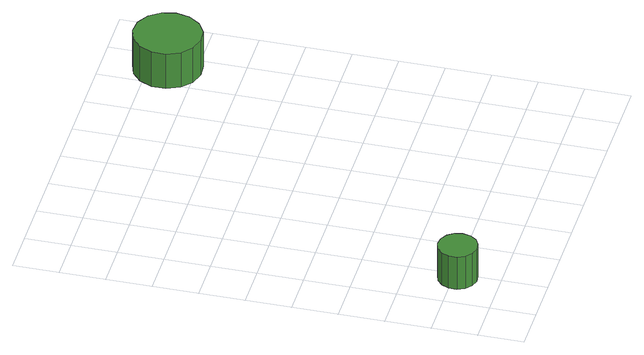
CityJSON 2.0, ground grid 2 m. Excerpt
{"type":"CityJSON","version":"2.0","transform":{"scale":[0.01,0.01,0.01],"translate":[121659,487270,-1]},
"CityObjects":{
"tree1":{"type":"SolitaryVegetationObject","attributes":{"function":"something"},"geometry":[{"type":"MultiSurface","lod":"1","boundaries":[[[0,1,2,3,4,5,6,7,8,9,10,11,12,13,14]],[[15,16,17,18,19,20,21,22,23,24,25,26,27,28,29]],[[0,29,28,1]],[[1,28,27,2]],[[2,27,26,3]],[[3,26,25,4]],[[4,25,24,5]],[[5,24,23,6]],[[6,23,22,7]],[[7,22,21,8]],[[8,21,20,9]],[[9,20,19,10]],[[10,19,18,11]],[[11,18,17,12]],[[12,17,16,13]],[[13,16,15,14]],[[14,15,29,0]]]}]},
"tree2":{"type":"SolitaryVegetationObject","attributes":{"function":"something"},"geometry":[{"type":"MultiSurface","lod":"1","boundaries":[[[30,31,32,33,34,35,36,37,38,39,40,41,42,43,44]],[[45,46,47,48,49,50,51,52,53,54,55,56,57,58,59]],[[30,59,58,31]],[[31,58,57,32]],[[32,57,56,33]],[[33,56,55,34]],[[34,55,54,35]],[[35,54,53,36]],[[36,53,52,37]],[[37,52,51,38]],[[38,51,50,39]],[[39,50,49,40]],[[40,49,48,41]],[[41,48,47,42]],[[42,47,46,43]],[[43,46,45,44]],[[44,45,59,30]]]}]}
},
"vertices":[
[266,185,222],[259,220,222],[238,248,222],[207,266,222],[172,270,222],[138,259,222],[112,235,222],[97,203,222],[97,167,222],[112,135,222],[138,111,222],[172,100,222],[207,104,222],[238,121,222],[259,150,222],[259,150,57],[238,121,57],[207,104,57],[172,100,57],[138,111,57],[112,135,57],[97,167,57],[97,203,57],[112,235,57],[138,259,57],[172,270,57],[207,266,57],[238,248,57],[259,220,57],[266,185,57],
[1470,1724,234],[1457,1784,234],[1421,1834,234],[1368,1865,234],[1306,1871,234],[1247,1852,234],[1202,1811,234],[1176,1755,234],[1176,1693,234],[1202,1636,234],[1247,1595,234],[1306,1576,234],[1368,1582,234],[1421,1613,234],[1457,1663,234],[1457,1663,57],[1421,1613,57],[1368,1582,57],[1306,1576,57],[1247,1595,57],[1202,1636,57],[1176,1693,57],[1176,1755,57],[1202,1811,57],[1247,1852,57],[1306,1871,57],[1368,1865,57],[1421,1834,57],[1457,1784,57],[1470,1724,57]
]}
